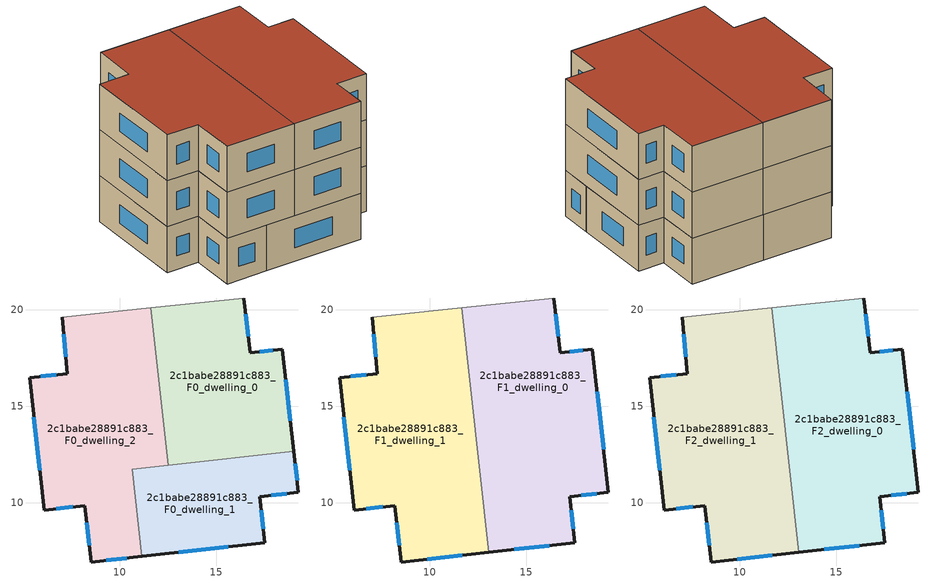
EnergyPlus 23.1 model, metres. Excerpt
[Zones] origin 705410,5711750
2c1babe28891c883_F0_dwelling_0
 floor ground (EU_floor_Construction): 16.42,20.6 16.75,17.76 18.42,17.96 19.01,12.66 12.52,11.94 11.61,20.09 z0
 wall outside (EU_wall_Construction): 19.01,12.66 18.42,17.96 16.75,17.76 16.42,20.6 z0:3
 wall to 2c1babe28891c883_F0_dwelling_2 (EU_wall_Construction): 11.61,20.09 12.52,11.94 z0:3
 wall adiabatic (EU_wall_Construction): 16.42,20.6 11.61,20.09 z0:3
 wall to 2c1babe28891c883_F0_dwelling_1 (EU_wall_Construction): 12.52,11.94 19.01,12.66 z0:3
 window (EU_Window_Construction): 16.65,18.61 16.52,19.75 / 17.92,17.9 17.25,17.82 / 18.84,14.25 18.6,16.37 z0.9:2.1
2c1babe28891c883_F0_dwelling_1
 floor ground (EU_floor_Construction): 19.01,12.66 19.25,10.55 17.25,10.32 17.52,7.94 11.16,7.24 10.65,11.74 z0
 wall outside (EU_wall_Construction): 11.16,7.24 17.52,7.94 17.25,10.32 19.25,10.55 19.01,12.66 z0:3
 wall to 2c1babe28891c883_F0_dwelling_2 (EU_wall_Construction): 12.52,11.94 10.65,11.74 11.15,7.23 z0:3
 window (EU_Window_Construction): 19.18,11.18 19.08,12.03 / 17.85,10.39 18.65,10.48 / 17.44,8.65 17.33,9.61 / 13.06,7.45 15.61,7.73 z0.9:2.1
2c1babe28891c883_F0_dwelling_2
 floor ground (EU_floor_Construction): 11.61,20.09 12.52,11.94 10.65,11.74 11.15,7.23 8.52,6.94 8.19,9.86 6.1,9.63 5.34,16.48 7.3,16.69 7.02,19.6 z0
 wall outside (EU_wall_Construction): 7.02,19.6 7.3,16.69 5.34,16.48 6.1,9.63 8.19,9.86 8.52,6.94 11.15,7.23 z0:3
 wall adiabatic (EU_wall_Construction): 11.61,20.09 7.02,19.6 z0:3
 window (EU_Window_Construction): 9.31,7.03 10.36,7.15 / 8.29,8.98 8.42,7.81 / 6.73,9.7 7.56,9.79 / 5.57,14.43 5.87,11.68 / 6.71,16.63 5.92,16.54 / 7.11,18.73 7.21,17.56 z0.9:2.1
2c1babe28891c883_F1_dwelling_0
 floor to 2c1babe28891c883_F0_dwelling_0 (EU_floor_Construction): 16.42,20.6 16.75,17.76 18.42,17.96 19.01,12.66 12.55,11.95 11.65,20.09 z3
 floor to 2c1babe28891c883_F0_dwelling_1 (EU_floor_Construction): 19.01,12.66 19.25,10.55 17.25,10.32 17.52,7.94 13.05,7.45 12.55,11.95 z3
 wall outside (EU_wall_Construction): 13.05,7.45 17.52,7.94 17.25,10.32 19.25,10.55 18.42,17.96 16.75,17.76 16.42,20.6 z3:6
 wall to 2c1babe28891c883_F1_dwelling_1 (EU_wall_Construction): 11.65,20.09 13.05,7.45 z3:6
 wall adiabatic (EU_wall_Construction): 16.42,20.6 11.65,20.09 z3:6
 window (EU_Window_Construction): 17.85,10.39 18.65,10.48 / 17.44,8.65 17.33,9.61 / 14.39,7.59 16.18,7.79 / 16.65,18.61 16.52,19.75 / 17.92,17.9 17.25,17.82 / 19,12.77 18.67,15.74 z3.9:5.1
2c1babe28891c883_F1_dwelling_1
 floor to 2c1babe28891c883_F0_dwelling_1 (EU_floor_Construction): 12.55,11.95 13.05,7.45 11.15,7.23 10.65,11.74 z3
 floor to 2c1babe28891c883_F0_dwelling_2 (EU_floor_Construction): 11.61,20.09 12.52,11.94 10.65,11.74 11.15,7.23 8.52,6.94 8.19,9.86 6.1,9.63 5.34,16.48 7.3,16.69 7.02,19.6 z3
 floor to 2c1babe28891c883_F0_dwelling_0 (EU_floor_Construction): 11.65,20.09 12.55,11.95 12.52,11.94 11.61,20.09 z3
 wall outside (EU_wall_Construction): 7.02,19.6 7.3,16.69 5.34,16.48 6.1,9.63 8.19,9.86 8.52,6.94 13.05,7.45 z3:6
 wall adiabatic (EU_wall_Construction): 11.65,20.09 7.02,19.6 z3:6
 window (EU_Window_Construction): 5.57,14.43 5.87,11.68 / 6.71,16.63 5.92,16.54 / 7.11,18.73 7.21,17.56 / 9.87,7.09 11.7,7.29 / 8.29,8.98 8.42,7.81 / 6.73,9.7 7.56,9.79 z3.9:5.1
2c1babe28891c883_F2_dwelling_0
 floor to 2c1babe28891c883_F1_dwelling_0 (EU_floor_Construction): 18.42,17.96 19.25,10.55 17.25,10.32 17.52,7.94 13.05,7.45 11.65,20.09 16.42,20.6 16.75,17.76 z6
 wall outside (EU_wall_Construction): 13.05,7.45 17.52,7.94 17.25,10.32 19.25,10.55 18.42,17.96 16.75,17.76 16.42,20.6 z6:9
 wall to 2c1babe28891c883_F2_dwelling_1 (EU_wall_Construction): 11.65,20.09 13.05,7.45 z6:9
 wall adiabatic (EU_wall_Construction): 16.42,20.6 11.65,20.09 z6:9
 window (EU_Window_Construction): 17.85,10.39 18.65,10.48 / 17.44,8.65 17.33,9.61 / 14.39,7.59 16.18,7.79 / 16.65,18.61 16.52,19.75 / 17.92,17.9 17.25,17.82 / 19,12.77 18.67,15.74 z6.9:8.1
 roof outside (EU_roof_Construction): 17.52,7.94 17.25,10.32 19.25,10.55 18.42,17.96 16.75,17.76 16.42,20.6 11.65,20.09 13.05,7.45 z9
2c1babe28891c883_F2_dwelling_1
 floor to 2c1babe28891c883_F1_dwelling_1 (EU_floor_Construction): 11.65,20.09 13.05,7.45 8.52,6.94 8.19,9.86 6.1,9.63 5.34,16.48 7.3,16.69 7.02,19.6 z6
 wall outside (EU_wall_Construction): 7.02,19.6 7.3,16.69 5.34,16.48 6.1,9.63 8.19,9.86 8.52,6.94 13.05,7.45 z6:9
 wall adiabatic (EU_wall_Construction): 11.65,20.09 7.02,19.6 z6:9
 window (EU_Window_Construction): 5.57,14.43 5.87,11.68 / 6.71,16.63 5.92,16.54 / 7.11,18.73 7.21,17.56 / 9.87,7.09 11.7,7.29 / 8.29,8.98 8.42,7.81 / 6.73,9.7 7.56,9.79 z6.9:8.1
 roof outside (EU_roof_Construction): 13.05,7.45 11.65,20.09 7.02,19.6 7.3,16.69 5.34,16.48 6.1,9.63 8.19,9.86 8.52,6.94 z9
shading: 16.42,20.6 7.03,19.6 z0:9
[Building]
EU S2 Campaign: North Axis=0; Terrain=City; Solar Distribution=FullExterior
[Site:Location]
London: Latitude=51.5; Longitude=-0.5; Time Zone=0; Elevation=25
[SizingPeriod:WeatherFileDays]
AnnualSizingPeriod: Begin Month=1; Begin Day of Month=1; End Month=12; End Day of Month=31; Day of Week for Start Day=Monday; Use Weather File Daylight Saving Period=No; Use Weather File Rain and Snow Indicators=No
[MATERIAL]
EU_InternalMass_Material: Roughness=MediumRough; Thickness=0.1; Conductivity=1; Density=1800; Specific Heat=900; Thermal Absorptance=0.9; Solar Absorptance=0.7; Visible Absorptance=0.7
[MATERIAL:NOMASS] Roughness=MediumRough; Thermal Absorptance=0.9; Solar Absorptance=0.7; Visible Absorptance=0.7
Name | Thermal Resistance
EU_wall_NoMass | 1.04674
EU_roof_NoMass | 4.32442
EU_floor_NoMass | 2.04616
[WINDOWMATERIAL:SIMPLEGLAZINGSYSTEM]
EU_Window_SimpleGlazing: UFactor=4.25843; Solar Heat Gain Coefficient=0.85; Visible Transmittance=0.85
[CONSTRUCTION]
EU_wall_Construction: EU_wall_NoMass
EU_roof_Construction: EU_roof_NoMass
EU_floor_Construction: EU_floor_NoMass
EU_Window_Construction: EU_Window_SimpleGlazing
EU_InternalMass_Construction: EU_InternalMass_Material
[ZONE] Type=1; Multiplier=1; Ceiling Height=autocalculate; Floor Area=autocalculate; Part of Total Floor Area=Yes
Name | Volume
2c1babe28891c883_F0_dwelling_0 | 145.94
2c1babe28891c883_F1_dwelling_0; 2c1babe28891c883_F2_dwelling_0 | 218.891
2c1babe28891c883_F0_dwelling_1 | 99.7837
2c1babe28891c883_F1_dwelling_1; 2c1babe28891c883_F2_dwelling_1 | 218.923
2c1babe28891c883_F0_dwelling_2 | 192.056
[INTERNALMASS] Construction=EU_InternalMass_Construction
Name | Zone or ZoneList | Surface Area
2c1babe28891c883_F0_dwelling_0_EU_InternalMass | 2c1babe28891c883_F0_dwelling_0 | 48.6472
2c1babe28891c883_F0_dwelling_1_EU_InternalMass | 2c1babe28891c883_F0_dwelling_1 | 33.2716
2c1babe28891c883_F0_dwelling_2_EU_InternalMass | 2c1babe28891c883_F0_dwelling_2 | 64.021
2c1babe28891c883_F1_dwelling_0_EU_InternalMass | 2c1babe28891c883_F1_dwelling_0 | 72.9639
2c1babe28891c883_F1_dwelling_1_EU_InternalMass | 2c1babe28891c883_F1_dwelling_1 | 72.9738
2c1babe28891c883_F2_dwelling_0_EU_InternalMass | 2c1babe28891c883_F2_dwelling_0 | 72.9639
2c1babe28891c883_F2_dwelling_1_EU_InternalMass | 2c1babe28891c883_F2_dwelling_1 | 72.9738
[OTHEREQUIPMENT] Fuel Type=Electricity; Design Level Calculation Method=Watts/Area; Power per Zone Floor Area=1; Fraction Latent=0; Fraction Radiant=0; Fraction Lost=0; Carbon Dioxide Generation Rate=0; EndUse Subcategory=EU_Step8_InternalGains
Name | Zone or ZoneList or Space or SpaceList | Schedule
EU_Step8_InternalGain_2c1babe28891c883_F0_dwelling_0_f000 | 2c1babe28891c883_F0_dwelling_0 | EU_Step8_GainSchedule_2c1babe28891c883_F0_dwelling_0_f000
EU_Step8_InternalGain_2c1babe28891c883_F0_dwelling_1_f000 | 2c1babe28891c883_F0_dwelling_1 | EU_Step8_GainSchedule_2c1babe28891c883_F0_dwelling_1_f000
EU_Step8_InternalGain_2c1babe28891c883_F0_dwelling_2_f000 | 2c1babe28891c883_F0_dwelling_2 | EU_Step8_GainSchedule_2c1babe28891c883_F0_dwelling_2_f000
EU_Step8_InternalGain_2c1babe28891c883_F1_dwelling_0_f000 | 2c1babe28891c883_F1_dwelling_0 | EU_Step8_GainSchedule_2c1babe28891c883_F1_dwelling_0_f000
EU_Step8_InternalGain_2c1babe28891c883_F1_dwelling_1_f000 | 2c1babe28891c883_F1_dwelling_1 | EU_Step8_GainSchedule_2c1babe28891c883_F1_dwelling_1_f000
EU_Step8_InternalGain_2c1babe28891c883_F2_dwelling_0_f000 | 2c1babe28891c883_F2_dwelling_0 | EU_Step8_GainSchedule_2c1babe28891c883_F2_dwelling_0_f000
EU_Step8_InternalGain_2c1babe28891c883_F2_dwelling_1_f000 | 2c1babe28891c883_F2_dwelling_1 | EU_Step8_GainSchedule_2c1babe28891c883_F2_dwelling_1_f000
[ZONEVENTILATION:DESIGNFLOWRATE] Schedule=EU_AlwaysOn; Design Flow Rate Calculation Method=AirChanges/Hour; Air Changes per Hour=0.488719; Ventilation Type=Natural; Fan Pressure Rise=0; Fan Total Efficiency=1; Constant Term Coefficient=1; Temperature Term Coefficient=0; Velocity Term Coefficient=0; Velocity Squared Term Coefficient=0; Minimum Indoor Temperature=-100; Maximum Indoor Temperature=100; Delta Temperature=-100; Minimum Outdoor Temperature=-100; Maximum Outdoor Temperature=100; Maximum Wind Speed=40
Name | Zone or ZoneList or Space or SpaceList
EU_ConstantAir_2c1babe28891c883_F0_dwelling_0 | 2c1babe28891c883_F0_dwelling_0
EU_ConstantAir_2c1babe28891c883_F0_dwelling_1 | 2c1babe28891c883_F0_dwelling_1
EU_ConstantAir_2c1babe28891c883_F0_dwelling_2 | 2c1babe28891c883_F0_dwelling_2
EU_ConstantAir_2c1babe28891c883_F1_dwelling_0 | 2c1babe28891c883_F1_dwelling_0
EU_ConstantAir_2c1babe28891c883_F1_dwelling_1 | 2c1babe28891c883_F1_dwelling_1
EU_ConstantAir_2c1babe28891c883_F2_dwelling_0 | 2c1babe28891c883_F2_dwelling_0
EU_ConstantAir_2c1babe28891c883_F2_dwelling_1 | 2c1babe28891c883_F2_dwelling_1
[HVACTEMPLATE:THERMOSTAT] Constant Heating Setpoint=20; Constant Cooling Setpoint=50
EU_HeatOnly_2c1babe28891c883_F0_dwelling_0; EU_HeatOnly_2c1babe28891c883_F0_dwelling_1; EU_HeatOnly_2c1babe28891c883_F0_dwelling_2; EU_HeatOnly_2c1babe28891c883_F1_dwelling_0; EU_HeatOnly_2c1babe28891c883_F1_dwelling_1; EU_HeatOnly_2c1babe28891c883_F2_dwelling_0; EU_HeatOnly_2c1babe28891c883_F2_dwelling_1
[HVACTEMPLATE:ZONE:IDEALLOADSAIRSYSTEM] System Availability Schedule=EU_AlwaysOn; Maximum Heating Supply Air Temperature=50; Minimum Cooling Supply Air Temperature=13; Maximum Heating Supply Air Humidity Ratio=0.0156; Minimum Cooling Supply Air Humidity Ratio=0.0077; Heating Limit=NoLimit; Cooling Limit=NoLimit; Heating Availability Schedule=EU_AlwaysOn; Cooling Availability Schedule=EU_CoolingOff; Dehumidification Control Type=ConstantSensibleHeatRatio; Cooling Sensible Heat Ratio=0.7; Dehumidification Setpoint=60; Humidification Control Type=None; Humidification Setpoint=30; Outdoor Air Method=None; Outdoor Air Flow Rate per Person=0.00944; Outdoor Air Flow Rate per Zone Floor Area=0; Outdoor Air Flow Rate per Zone=0; Demand Controlled Ventilation Type=None; Outdoor Air Economizer Type=NoEconomizer; Heat Recovery Type=None; Sensible Heat Recovery Effectiveness=0.7; Latent Heat Recovery Effectiveness=0.65
Name | Template Thermostat
2c1babe28891c883_F0_dwelling_0 | EU_HeatOnly_2c1babe28891c883_F0_dwelling_0
2c1babe28891c883_F0_dwelling_1 | EU_HeatOnly_2c1babe28891c883_F0_dwelling_1
2c1babe28891c883_F0_dwelling_2 | EU_HeatOnly_2c1babe28891c883_F0_dwelling_2
2c1babe28891c883_F1_dwelling_0 | EU_HeatOnly_2c1babe28891c883_F1_dwelling_0
2c1babe28891c883_F1_dwelling_1 | EU_HeatOnly_2c1babe28891c883_F1_dwelling_1
2c1babe28891c883_F2_dwelling_0 | EU_HeatOnly_2c1babe28891c883_F2_dwelling_0
2c1babe28891c883_F2_dwelling_1 | EU_HeatOnly_2c1babe28891c883_F2_dwelling_1
[SIZING:ZONE] Zone Cooling Design Supply Air Temperature Input Method=SupplyAirTemperature; Zone Cooling Design Supply Air Temperature=13; Zone Heating Design Supply Air Temperature Input Method=SupplyAirTemperature; Zone Heating Design Supply Air Temperature=50; Zone Cooling Design Supply Air Humidity Ratio=0.008; Zone Heating Design Supply Air Humidity Ratio=0.008; Cooling Design Air Flow Method=DesignDay; Cooling Design Air Flow Rate=0; Cooling Minimum Air Flow per Zone Floor Area=0.000762; Cooling Minimum Air Flow=0; Cooling Minimum Air Flow Fraction=0.2; Heating Design Air Flow Method=DesignDay; Heating Design Air Flow Rate=0; Heating Maximum Air Flow per Zone Floor Area=0.002032; Heating Maximum Air Flow=0.141576; Heating Maximum Air Flow Fraction=0.3; Account for Dedicated Outdoor Air System=No; Dedicated Outdoor Air System Control Strategy=NeutralSupplyAir; Dedicated Outdoor Air Low Setpoint Temperature for Design=autosize; Dedicated Outdoor Air High Setpoint Temperature for Design=autosize; Zone Load Sizing Method=Sensible Load Only No Latent Load; Zone Latent Cooling Design Supply Air Humidity Ratio Input Method=HumidityRatioDifference; Zone Cooling Design Supply Air Humidity Ratio Difference=0.005; Zone Latent Heating Design Supply Air Humidity Ratio Input Method=HumidityRatioDifference; Zone Humidification Design Supply Air Humidity Ratio Difference=0.005
2c1babe28891c883_F0_dwelling_0; 2c1babe28891c883_F0_dwelling_1; 2c1babe28891c883_F0_dwelling_2; 2c1babe28891c883_F1_dwelling_0; 2c1babe28891c883_F1_dwelling_1; 2c1babe28891c883_F2_dwelling_0; 2c1babe28891c883_F2_dwelling_1
[SCHEDULE:CONSTANT]
Name | Hourly Value
EU_AlwaysOn | 1
EU_CoolingOff | 0
[SCHEDULE:FILE] Column Number=1; Rows to Skip at Top=0; Number of Hours of Data=8760; Column Separator=Comma; Interpolate to Timestep=No; Minutes per Item=60; Adjust Schedule for Daylight Savings=Yes
Name | File
EU_Step8_GainSchedule_2c1babe28891c883_F0_dwelling_0_f000 | ../../schedules/2c1babe28891c883/2c1babe28891c883_F0_dwelling_0_f000_gain.csv
EU_Step8_GainSchedule_2c1babe28891c883_F0_dwelling_1_f000 | ../../schedules/2c1babe28891c883/2c1babe28891c883_F0_dwelling_1_f000_gain.csv
EU_Step8_GainSchedule_2c1babe28891c883_F0_dwelling_2_f000 | ../../schedules/2c1babe28891c883/2c1babe28891c883_F0_dwelling_2_f000_gain.csv
EU_Step8_GainSchedule_2c1babe28891c883_F1_dwelling_0_f000 | ../../schedules/2c1babe28891c883/2c1babe28891c883_F1_dwelling_0_f000_gain.csv
EU_Step8_GainSchedule_2c1babe28891c883_F1_dwelling_1_f000 | ../../schedules/2c1babe28891c883/2c1babe28891c883_F1_dwelling_1_f000_gain.csv
EU_Step8_GainSchedule_2c1babe28891c883_F2_dwelling_0_f000 | ../../schedules/2c1babe28891c883/2c1babe28891c883_F2_dwelling_0_f000_gain.csv
EU_Step8_GainSchedule_2c1babe28891c883_F2_dwelling_1_f000 | ../../schedules/2c1babe28891c883/2c1babe28891c883_F2_dwelling_1_f000_gain.csv
